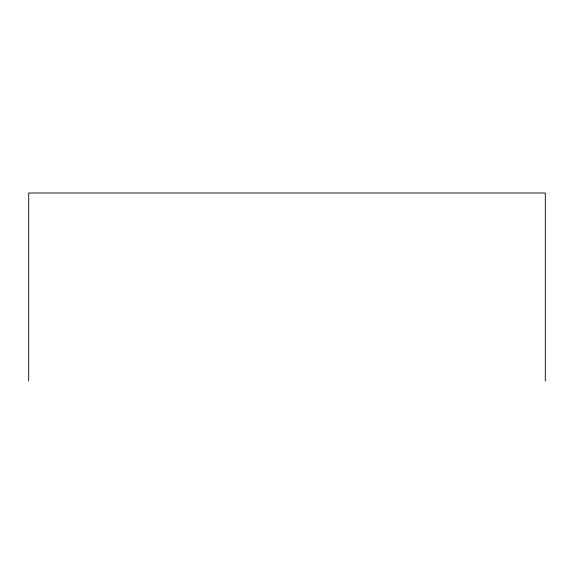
<?xml version="1.0" encoding="UTF-8"?>
<svg xmlns="http://www.w3.org/2000/svg" width="574" height="574" viewBox="0 0 574 574"><rect width="100%" height="100%" fill="white"/><g stroke="black" fill="none" stroke-linecap="round" stroke-linejoin="round"><path stroke-width="0.86" d="M545.3 380.985L545.3 193.015L28.7 193.015L28.7 380.985"/></g></svg>
